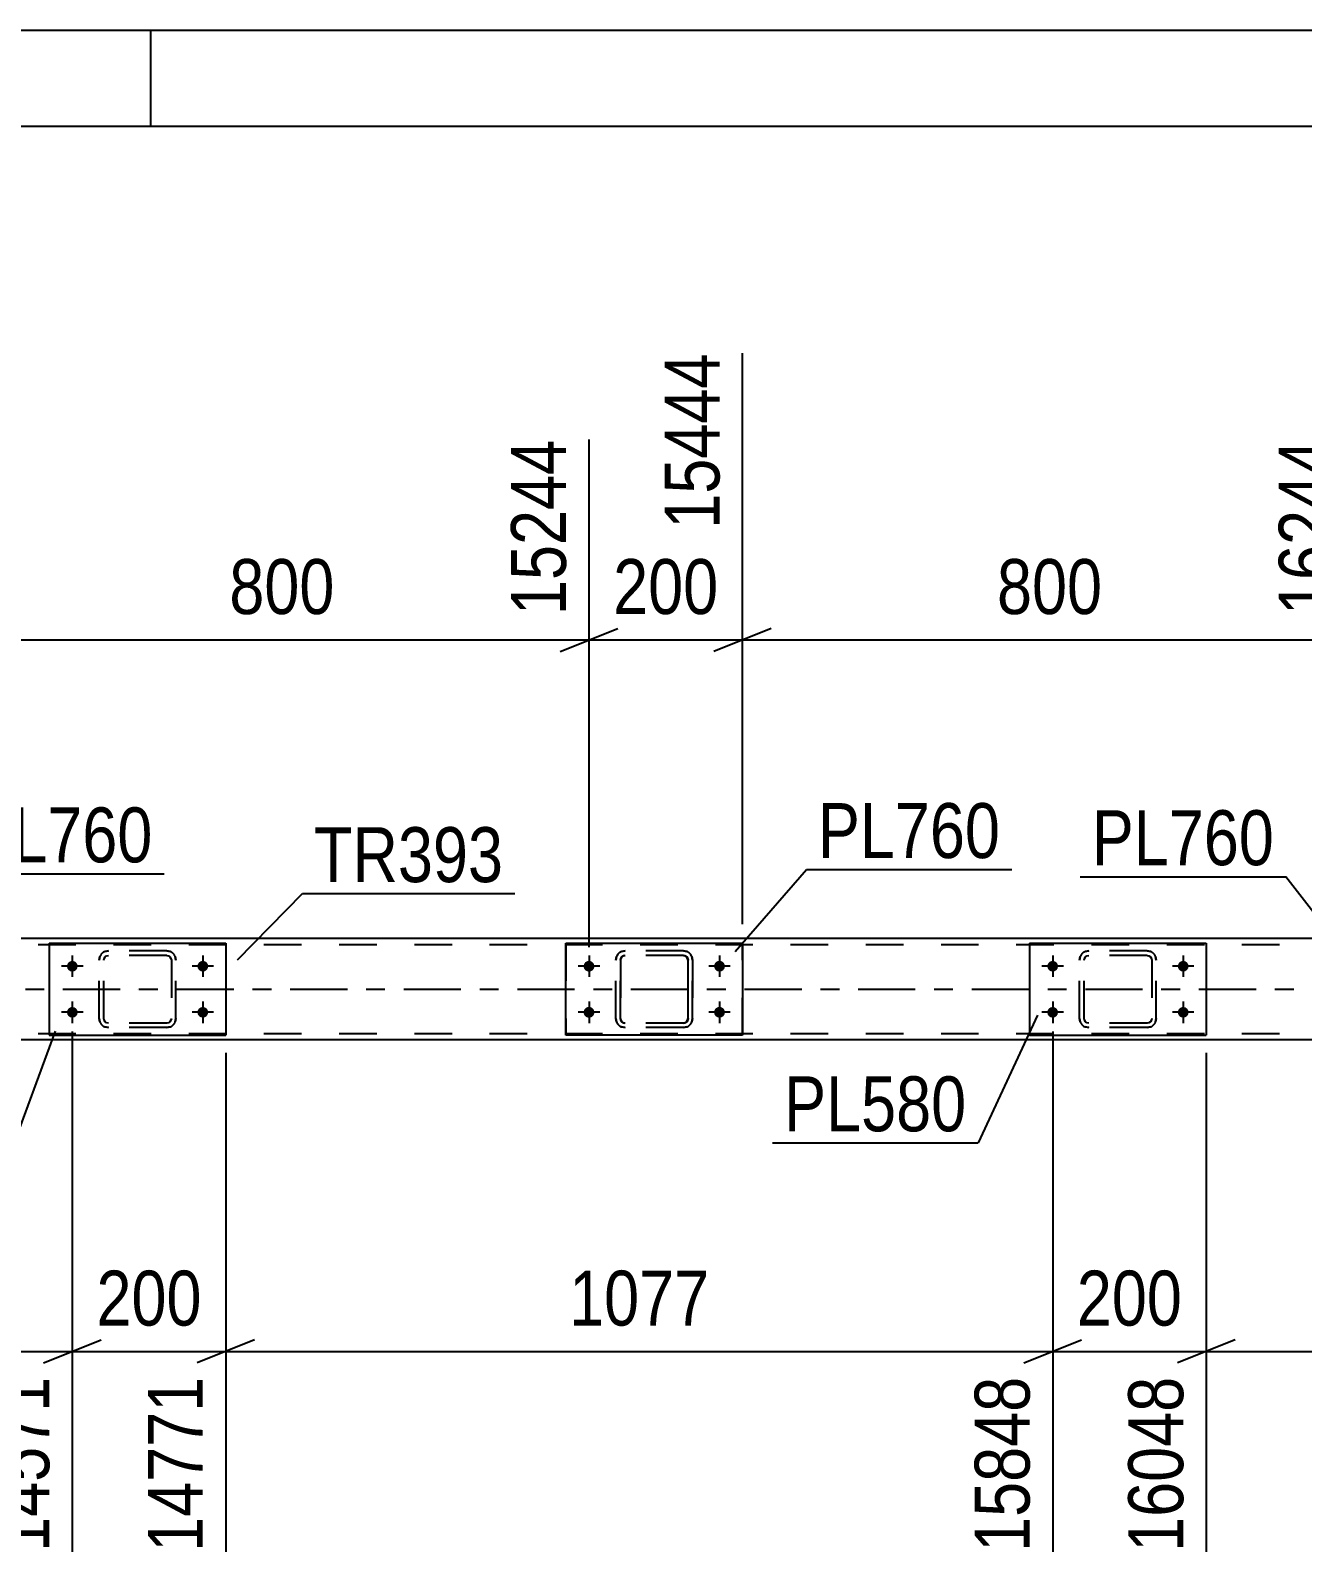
# Model space of a CAD drawing. Header units: millimetres. Extents: x -598 to 243, y -441 to 153.
# Drawn here: x 26.8 to 93, y 73.1 to 153 of the extents above; entities that cross this region are included whole.
import ezdxf

# ---------------------------------------------------------------- set-up
doc = ezdxf.new("R2010")
doc.units = ezdxf.units.MM
doc.linetypes.add('DXK_LINE_DOT2', pattern=[3.9198, 1.9599, -1.9599])
doc.linetypes.add('DXK_LINE_DOT3', pattern=[5.9187, 2.979, -0.9799, 0.9799, -0.9799])
doc.styles.add('Arial Narrow', font='ARIALN.TTF', dxfattribs={"height": 0.2})

# ---------------------------------------------------------------- blocks, each defined once
blk = doc.blocks.new('Unknown-318889849-1133')
at = {"color": 5, "linetype": 'Continuous'}
for p, q in [((243.023, 152.993), (-597.977, 152.993)), ((33.023, 147.993), (33.023, 152.993)), ((238.023, 147.993), (-592.977, 147.993))]:
    blk.add_line(p, q, dxfattribs=at)
blk = doc.blocks.new('Part-318889849-64098 - 64094')
at = {"color": 2, "linetype": 'Continuous'}
for p, q in [((101.455, 105.677), (-1.147, 105.677)), ((101.462, 100.397), (-1.147, 100.397))]:
    blk.add_line(p, q, dxfattribs=at)
at = {"color": 7, "linetype": 'DXK_LINE_DOT2'}
for p, q in [((162.392, 105.357), (-1.147, 105.357)), ((162.392, 100.717), (-1.147, 100.717))]:
    blk.add_line(p, q, dxfattribs=at)
at = {"color": 7, "linetype": 'DXK_LINE_DOT3'}
blk.add_line((-1.147, 103.037), (162.392, 103.037), dxfattribs=at)
blk = doc.blocks.new('Part-318889849-64197 - 64094')
at = {"color": 7, "linetype": 'DXK_LINE_DOT2'}
for p, q in [((30.333, 104.556), (30.369, 104.74)), ((30.369, 104.74), (30.333, 104.556)), ((30.573, 104.556), (30.591, 104.648)), ((30.591, 104.648), (30.643, 104.726)), ((30.629, 105), (30.813, 105.036)), ((30.813, 105.036), (30.629, 105)), ((30.643, 104.726), (30.721, 104.778)), ((30.721, 104.778), (30.813, 104.796)), ((33.853, 105.036), (30.813, 105.036)), ((33.853, 104.796), (30.813, 104.796)), ((33.853, 105.036), (34.036, 105)), ((34.036, 105), (33.853, 105.036)), ((33.853, 104.796), (33.945, 104.778)), ((33.945, 104.778), (34.022, 104.726)), ((34.022, 104.726), (34.074, 104.648)), ((34.074, 104.648), (34.093, 104.556)), ((34.296, 104.74), (34.333, 104.556)), ((34.333, 104.556), (34.296, 104.74)), ((30.333, 101.516), (30.333, 104.556)), ((30.573, 101.516), (30.573, 104.556)), ((34.093, 104.556), (34.093, 101.516)), ((34.333, 101.516), (34.333, 104.556)), ((30.369, 101.333), (30.333, 101.516)), ((30.333, 101.516), (30.369, 101.333)), ((30.591, 101.424), (30.573, 101.516)), ((34.093, 101.516), (34.074, 101.424)), ((34.333, 101.516), (34.296, 101.333)), ((34.296, 101.333), (34.333, 101.516)), ((30.643, 101.347), (30.591, 101.424)), ((30.813, 101.036), (30.629, 101.073)), ((30.629, 101.073), (30.813, 101.036)), ((30.721, 101.295), (30.643, 101.347)), ((30.813, 101.276), (30.721, 101.295)), ((33.853, 101.276), (30.813, 101.276)), ((33.853, 101.036), (30.813, 101.036)), ((33.945, 101.295), (33.853, 101.276)), ((34.036, 101.073), (33.853, 101.036)), ((33.853, 101.036), (34.036, 101.073)), ((34.022, 101.347), (33.945, 101.295)), ((34.074, 101.424), (34.022, 101.347))]:
    blk.add_line(p, q, dxfattribs=at)
at = {"color": 7, "linetype": 'DXK_LINE_DOT3'}
blk.add_line((32.333, 103.036), (32.333, 103.036), dxfattribs=at)
at = {"color": 7, "linetype": 'DXK_LINE_DOT2'}
for centre, start, end in [((30.813, 104.556), 112.5, 157.5), ((30.813, 104.556), 112.5, 157.5), ((33.853, 104.556), 22.5, 67.5), ((33.853, 104.556), 22.5, 67.5), ((30.813, 101.516), 202.5, 247.5), ((30.813, 101.516), 202.5, 247.5), ((33.853, 101.516), 292.5, 337.5), ((33.853, 101.516), 292.5, 337.5)]:
    blk.add_arc(centre, 0.48, start, end, dxfattribs=at)
blk = doc.blocks.new('Part-318889849-64198 - 64094')
at = {"color": 2, "linetype": 'Continuous'}
for p, q in [((27.733, 105.436), (27.733, 100.636)), ((27.733, 105.436), (36.933, 105.436)), ((36.933, 105.436), (36.933, 100.636)), ((27.733, 100.636), (36.933, 100.636))]:
    blk.add_line(p, q, dxfattribs=at)
blk = doc.blocks.new('Part-318889849-64199 - 64094')
at = {"color": 7, "linetype": 'DXK_LINE_DOT2'}
for p, q in [((81.413, 104.556), (81.45, 104.74)), ((81.45, 104.74), (81.413, 104.556)), ((81.653, 104.556), (81.671, 104.648)), ((81.671, 104.648), (81.723, 104.726)), ((81.709, 105), (81.893, 105.036)), ((81.893, 105.036), (81.709, 105)), ((81.723, 104.726), (81.801, 104.778)), ((81.801, 104.778), (81.893, 104.796)), ((84.933, 105.036), (81.893, 105.036)), ((84.933, 104.796), (81.893, 104.796)), ((84.933, 105.036), (85.117, 105)), ((85.117, 105), (84.933, 105.036)), ((84.933, 104.796), (85.025, 104.778)), ((85.025, 104.778), (85.103, 104.726)), ((85.103, 104.726), (85.155, 104.648)), ((85.155, 104.648), (85.173, 104.556)), ((85.377, 104.74), (85.413, 104.556)), ((85.413, 104.556), (85.377, 104.74)), ((81.413, 101.516), (81.413, 104.556)), ((81.653, 101.516), (81.653, 104.556)), ((85.173, 104.556), (85.173, 101.516)), ((85.413, 101.516), (85.413, 104.556)), ((81.45, 101.333), (81.413, 101.516)), ((81.413, 101.516), (81.45, 101.333)), ((81.671, 101.424), (81.653, 101.516)), ((85.173, 101.516), (85.155, 101.424)), ((85.413, 101.516), (85.377, 101.333)), ((85.377, 101.333), (85.413, 101.516)), ((81.723, 101.347), (81.671, 101.424)), ((81.893, 101.036), (81.709, 101.073)), ((81.709, 101.073), (81.893, 101.036)), ((81.801, 101.295), (81.723, 101.347)), ((81.893, 101.276), (81.801, 101.295)), ((84.933, 101.276), (81.893, 101.276)), ((84.933, 101.036), (81.893, 101.036)), ((85.025, 101.295), (84.933, 101.276)), ((85.117, 101.073), (84.933, 101.036)), ((84.933, 101.036), (85.117, 101.073)), ((85.103, 101.347), (85.025, 101.295)), ((85.155, 101.424), (85.103, 101.347))]:
    blk.add_line(p, q, dxfattribs=at)
at = {"color": 7, "linetype": 'DXK_LINE_DOT3'}
blk.add_line((83.413, 103.036), (83.413, 103.036), dxfattribs=at)
at = {"color": 7, "linetype": 'DXK_LINE_DOT2'}
for centre, start, end in [((81.893, 104.556), 112.5, 157.5), ((81.893, 104.556), 112.5, 157.5), ((84.933, 104.556), 22.5, 67.5), ((84.933, 104.556), 22.5, 67.5), ((81.893, 101.516), 202.5, 247.5), ((81.893, 101.516), 202.5, 247.5), ((84.933, 101.516), 292.5, 337.5), ((84.933, 101.516), 292.5, 337.5)]:
    blk.add_arc(centre, 0.48, start, end, dxfattribs=at)
blk = doc.blocks.new('Part-318889849-64200 - 64094')
at = {"color": 2, "linetype": 'Continuous'}
for p, q in [((78.813, 105.436), (78.813, 100.636)), ((78.813, 105.436), (88.013, 105.436)), ((88.013, 105.436), (88.013, 100.636)), ((78.813, 100.636), (88.013, 100.636))]:
    blk.add_line(p, q, dxfattribs=at)
blk = doc.blocks.new('Part-318889849-64236 - 64094')
at = {"color": 7, "linetype": 'DXK_LINE_DOT2'}
for p, q in [((57.249, 104.557), (57.286, 104.74)), ((57.29, 104.74), (57.254, 104.557)), ((57.507, 104.648), (57.489, 104.557)), ((57.494, 104.557), (57.512, 104.648)), ((57.559, 104.726), (57.507, 104.648)), ((57.512, 104.648), (57.564, 104.726)), ((57.545, 105), (57.729, 105.037)), ((57.545, 105), (57.55, 105)), ((57.734, 105.037), (57.55, 105)), ((57.637, 104.778), (57.559, 104.726)), ((57.564, 104.726), (57.642, 104.778)), ((57.729, 104.797), (57.637, 104.778)), ((57.642, 104.778), (57.734, 104.797)), ((60.774, 105.037), (57.729, 105.037)), ((60.774, 104.797), (57.729, 104.797)), ((60.769, 105.037), (60.953, 105)), ((60.861, 104.778), (60.769, 104.797)), ((60.957, 105), (60.774, 105.037)), ((60.774, 104.797), (60.865, 104.778)), ((60.861, 104.778), (60.865, 104.778)), ((60.939, 104.726), (60.861, 104.778)), ((60.865, 104.778), (60.943, 104.726)), ((60.991, 104.648), (60.939, 104.726)), ((60.943, 104.726), (60.995, 104.648)), ((61.009, 104.557), (60.991, 104.648)), ((60.995, 104.648), (61.014, 104.557)), ((61.212, 104.74), (61.249, 104.557)), ((61.254, 104.557), (61.217, 104.74)), ((57.249, 104.557), (57.254, 104.557)), ((57.249, 101.517), (57.249, 104.557)), ((57.254, 101.517), (57.254, 104.557)), ((57.494, 104.557), (57.489, 104.557)), ((57.489, 104.557), (57.489, 101.517)), ((57.494, 101.517), (57.494, 104.557)), ((61.014, 104.557), (61.009, 104.557)), ((61.009, 104.557), (61.009, 101.517)), ((61.014, 101.517), (61.014, 104.557)), ((61.254, 104.557), (61.249, 104.557)), ((61.249, 104.557), (61.249, 101.517)), ((61.254, 101.517), (61.254, 104.557)), ((57.254, 101.517), (57.249, 101.517)), ((57.286, 101.333), (57.249, 101.517)), ((57.254, 101.517), (57.29, 101.333)), ((57.489, 101.517), (57.494, 101.517)), ((57.489, 101.517), (57.507, 101.425)), ((57.512, 101.425), (57.494, 101.517)), ((60.991, 101.425), (61.009, 101.517)), ((61.014, 101.517), (60.995, 101.425)), ((61.009, 101.517), (61.014, 101.517)), ((61.249, 101.517), (61.212, 101.333)), ((61.217, 101.333), (61.254, 101.517)), ((61.249, 101.517), (61.254, 101.517)), ((57.507, 101.425), (57.559, 101.347)), ((57.564, 101.347), (57.512, 101.425)), ((57.545, 101.073), (57.55, 101.073)), ((57.729, 101.037), (57.545, 101.073)), ((57.55, 101.073), (57.734, 101.037)), ((57.559, 101.347), (57.637, 101.295)), ((57.642, 101.295), (57.564, 101.347)), ((57.637, 101.295), (57.729, 101.277)), ((57.734, 101.277), (57.642, 101.295)), ((60.774, 101.277), (57.729, 101.277)), ((60.774, 101.037), (57.729, 101.037)), ((60.769, 101.277), (60.861, 101.295)), ((60.953, 101.073), (60.769, 101.037)), ((60.865, 101.295), (60.774, 101.277)), ((60.774, 101.037), (60.957, 101.073)), ((60.861, 101.295), (60.939, 101.347)), ((60.861, 101.295), (60.865, 101.295)), ((60.943, 101.347), (60.865, 101.295)), ((60.939, 101.347), (60.991, 101.425)), ((60.995, 101.425), (60.943, 101.347))]:
    blk.add_line(p, q, dxfattribs=at)
at = {"color": 7, "linetype": 'DXK_LINE_DOT3'}
blk.add_line((59.257, 103.037), (59.246, 103.037), dxfattribs=at)
at = {"color": 7, "linetype": 'DXK_LINE_DOT2'}
for centre, start, end in [((57.729, 104.557), 112.5, 157.5), ((57.734, 104.557), 112.5, 157.5), ((60.769, 104.557), 22.5, 67.5), ((60.774, 104.557), 22.5, 67.5), ((57.729, 101.517), 202.5, 247.5), ((57.734, 101.517), 202.5, 247.5), ((60.769, 101.517), 292.5, 337.5), ((60.774, 101.517), 292.5, 337.5)]:
    blk.add_arc(centre, 0.48, start, end, dxfattribs=at)
blk = doc.blocks.new('Part-318889849-64237 - 64094')
at = {"color": 2, "linetype": 'Continuous'}
for p, q in [((54.654, 100.637), (54.654, 105.437)), ((54.654, 105.437), (54.654, 105.437)), ((54.654, 105.437), (63.854, 105.437)), ((63.854, 105.437), (63.854, 100.637)), ((54.654, 100.637), (54.654, 100.637)), ((63.854, 100.637), (54.654, 100.637))]:
    blk.add_line(p, q, dxfattribs=at)
at = {"color": 7, "linetype": 'DXK_LINE_DOT2'}
for p, q in [((54.654, 105.437), (54.654, 100.637)), ((54.654, 105.437), (54.654, 105.437)), ((63.854, 100.637), (63.854, 105.437)), ((54.654, 100.637), (54.654, 100.637))]:
    blk.add_line(p, q, dxfattribs=at)
blk = doc.blocks.new('Bolt-318889849-64289 - 64094')
at = {"linetype": 'Continuous'}
for points in [[(28.933, 103.956, -1), (28.933, 104.516, -1)], [(35.733, 103.956, -1), (35.733, 104.516, -1)], [(28.933, 101.556, -1), (28.933, 102.116, -1)], [(35.733, 101.556, -1), (35.733, 102.116, -1)]]:
    blk.add_hatch(color=1, dxfattribs=at).paths.add_polyline_path(points)
at = {"color": 1, "linetype": 'Continuous'}
for p, q in [((28.933, 104.796), (28.933, 103.676)), ((35.733, 104.796), (35.733, 103.676)), ((29.493, 104.236), (28.373, 104.236)), ((36.293, 104.236), (35.173, 104.236)), ((28.933, 102.396), (28.933, 101.276)), ((35.733, 102.396), (35.733, 101.276)), ((29.493, 101.836), (28.373, 101.836)), ((36.293, 101.836), (35.173, 101.836))]:
    blk.add_line(p, q, dxfattribs=at)
blk = doc.blocks.new('Bolt-318889849-64290 - 64094')
at = {"linetype": 'Continuous'}
for points in [[(80.013, 103.956, -1), (80.013, 104.516, -1)], [(86.813, 103.956, -1), (86.813, 104.516, -1)], [(80.013, 101.556, -1), (80.013, 102.116, -1)], [(86.813, 101.556, -1), (86.813, 102.116, -1)]]:
    blk.add_hatch(color=1, dxfattribs=at).paths.add_polyline_path(points)
at = {"color": 1, "linetype": 'Continuous'}
for p, q in [((80.013, 104.796), (80.013, 103.676)), ((86.813, 104.796), (86.813, 103.676)), ((80.573, 104.236), (79.453, 104.236)), ((87.373, 104.236), (86.253, 104.236)), ((80.013, 102.396), (80.013, 101.276)), ((86.813, 102.396), (86.813, 101.276)), ((80.573, 101.836), (79.453, 101.836)), ((87.373, 101.836), (86.253, 101.836))]:
    blk.add_line(p, q, dxfattribs=at)
blk = doc.blocks.new('Bolt-318889849-64305 - 64094')
at = {"linetype": 'Continuous'}
for points in [[(55.574, 104.237), (55.58, 104.295), (55.598, 104.35), (55.627, 104.401), (55.666, 104.445), (55.714, 104.479), (55.767, 104.503), (55.825, 104.515), (55.883, 104.515), (55.94, 104.503), (55.994, 104.479), (56.041, 104.445), (56.08, 104.401), (56.11, 104.35), (56.128, 104.295), (56.134, 104.237), (56.128, 104.178), (56.11, 104.123), (56.08, 104.072), (56.041, 104.028), (55.994, 103.994), (55.94, 103.97), (55.883, 103.958), (55.825, 103.958), (55.767, 103.97), (55.714, 103.994), (55.666, 104.028), (55.627, 104.072), (55.598, 104.123), (55.58, 104.178)], [(62.374, 104.237), (62.38, 104.295), (62.398, 104.35), (62.427, 104.401), (62.466, 104.445), (62.514, 104.479), (62.567, 104.503), (62.625, 104.515), (62.683, 104.515), (62.74, 104.503), (62.794, 104.479), (62.841, 104.445), (62.88, 104.401), (62.91, 104.35), (62.928, 104.295), (62.934, 104.237), (62.928, 104.178), (62.91, 104.123), (62.88, 104.072), (62.841, 104.028), (62.794, 103.994), (62.74, 103.97), (62.683, 103.958), (62.625, 103.958), (62.567, 103.97), (62.514, 103.994), (62.466, 104.028), (62.427, 104.072), (62.398, 104.123), (62.38, 104.178)], [(55.574, 101.837), (55.58, 101.895), (55.598, 101.95), (55.627, 102.001), (55.666, 102.045), (55.714, 102.079), (55.767, 102.103), (55.825, 102.115), (55.883, 102.115), (55.94, 102.103), (55.994, 102.079), (56.041, 102.045), (56.08, 102.001), (56.11, 101.95), (56.128, 101.895), (56.134, 101.837), (56.128, 101.778), (56.11, 101.723), (56.08, 101.672), (56.041, 101.628), (55.994, 101.594), (55.94, 101.57), (55.883, 101.558), (55.825, 101.558), (55.767, 101.57), (55.714, 101.594), (55.666, 101.628), (55.627, 101.672), (55.598, 101.723), (55.58, 101.778)], [(62.374, 101.837), (62.38, 101.895), (62.398, 101.95), (62.427, 102.001), (62.466, 102.045), (62.514, 102.079), (62.567, 102.103), (62.625, 102.115), (62.683, 102.115), (62.74, 102.103), (62.794, 102.079), (62.841, 102.045), (62.88, 102.001), (62.91, 101.95), (62.928, 101.895), (62.934, 101.837), (62.928, 101.778), (62.91, 101.723), (62.88, 101.672), (62.841, 101.628), (62.794, 101.594), (62.74, 101.57), (62.683, 101.558), (62.625, 101.558), (62.567, 101.57), (62.514, 101.594), (62.466, 101.628), (62.427, 101.672), (62.398, 101.723), (62.38, 101.778)]]:
    blk.add_hatch(color=1, dxfattribs=at).paths.add_polyline_path(points)
at = {"color": 1, "linetype": 'Continuous'}
for p, q in [((55.854, 104.797), (55.854, 103.677)), ((62.654, 104.797), (62.654, 103.677)), ((56.414, 104.237), (55.294, 104.237)), ((63.214, 104.237), (62.094, 104.237)), ((55.854, 102.397), (55.854, 101.277)), ((62.654, 102.397), (62.654, 101.277)), ((56.414, 101.837), (55.294, 101.837)), ((63.214, 101.837), (62.094, 101.837))]:
    blk.add_line(p, q, dxfattribs=at)
blk = doc.blocks.new('StraightDimension-318889849-66121 - 64094')
at = {"color": 7, "linetype": 'Continuous'}
for p, q in [((80.013, 100.836), (80.013, 73.719)), ((88.013, 99.717), (88.013, 73.719)), ((78.513, 83.56), (81.513, 84.76)), ((89.513, 84.76), (86.513, 83.56)), ((80.013, 84.16), (88.013, 84.16))]:
    blk.add_line(p, q, dxfattribs=at)
at = {"color": 0}
blk.add_wipeout([(87.355, 84.91), (87.355, 89.11), (80.671, 89.11), (80.671, 84.91)], dxfattribs=at)
at = {"color": 0, "linetype": 'Continuous'}
blk.add_wipeout([(87.413, 83.46), (83.213, 83.46), (83.213, 73.119), (87.413, 73.119)], dxfattribs=at)
at = {"color": 3, "style": 'Arial Narrow'}
blk.add_text('200', height=2.8633, dxfattribs=at).set_placement((81.271, 85.51))
at = {"color": 3, "linetype": 'Continuous', "style": 'Arial Narrow'}
blk.add_text('16048', height=2.8633, rotation=90.00021, dxfattribs=at).set_placement((86.813, 73.719))
blk = doc.blocks.new('StraightDimension-318889849-64818 - 64094')
at = {"color": 7, "linetype": 'Continuous'}
for p, q in [((63.854, 106.437), (63.854, 136.182)), ((95.854, 105.237), (95.854, 131.682)), ((65.354, 121.841), (62.354, 120.641)), ((94.354, 120.641), (97.354, 121.841)), ((63.854, 121.241), (95.854, 121.241))]:
    blk.add_line(p, q, dxfattribs=at)
at = {"color": 0}
blk.add_wipeout([(83.196, 121.991), (83.196, 126.191), (76.512, 126.191), (76.512, 121.991)], dxfattribs=at)
at = {"color": 3, "style": 'Arial Narrow'}
blk.add_text('800', height=2.8633, dxfattribs=at).set_placement((77.112, 122.591))
at = {"color": 0, "linetype": 'Continuous'}
blk.add_wipeout([(95.254, 132.282), (91.054, 132.282), (91.054, 121.941), (95.254, 121.941)], dxfattribs=at)
at = {"color": 3, "linetype": 'Continuous', "style": 'Arial Narrow'}
blk.add_text('16244', height=2.8633, rotation=90.00021, dxfattribs=at).set_placement((94.654, 122.541))
blk = doc.blocks.new('StraightDimension-318889849-64819 - 64094')
at = {"color": 7, "linetype": 'Continuous'}
for p, q in [((63.854, 106.437), (63.854, 136.182)), ((55.854, 105.237), (55.854, 131.682)), ((54.354, 120.641), (57.354, 121.841)), ((65.354, 121.841), (62.354, 120.641)), ((55.854, 121.241), (63.854, 121.241))]:
    blk.add_line(p, q, dxfattribs=at)
at = {"color": 0}
blk.add_wipeout([(63.196, 121.991), (63.196, 126.191), (56.512, 126.191), (56.512, 121.991)], dxfattribs=at)
at = {"color": 3, "style": 'Arial Narrow'}
blk.add_text('200', height=2.8633, dxfattribs=at).set_placement((57.112, 122.591))
at = {"color": 0, "linetype": 'Continuous'}
blk.add_wipeout([(63.254, 136.782), (59.054, 136.782), (59.054, 126.441), (63.254, 126.441)], dxfattribs=at)
at = {"color": 3, "linetype": 'Continuous', "style": 'Arial Narrow'}
blk.add_text('15444', height=2.8633, rotation=90.00021, dxfattribs=at).set_placement((62.654, 127.041))
blk = doc.blocks.new('StraightDimension-318889849-64820 - 64094')
at = {"color": 7, "linetype": 'Continuous'}
for p, q in [((23.859, 106.437), (23.859, 136.182)), ((55.854, 105.237), (55.854, 131.682)), ((25.359, 121.841), (22.359, 120.641)), ((54.354, 120.641), (57.354, 121.841)), ((23.859, 121.241), (55.854, 121.241))]:
    blk.add_line(p, q, dxfattribs=at)
at = {"color": 0}
blk.add_wipeout([(43.199, 121.991), (43.199, 126.191), (36.514, 126.191), (36.514, 121.991)], dxfattribs=at)
at = {"color": 3, "style": 'Arial Narrow'}
blk.add_text('800', height=2.8633, dxfattribs=at).set_placement((37.114, 122.591))
at = {"color": 0, "linetype": 'Continuous'}
blk.add_wipeout([(55.254, 132.282), (51.054, 132.282), (51.054, 121.941), (55.254, 121.941)], dxfattribs=at)
at = {"color": 3, "linetype": 'Continuous', "style": 'Arial Narrow'}
blk.add_text('15244', height=2.8633, rotation=90.00021, dxfattribs=at).set_placement((54.654, 122.541))
blk = doc.blocks.new('StraightDimension-318889849-66120 - 64094')
at = {"color": 7, "linetype": 'Continuous'}
for p, q in [((88.013, 99.717), (88.013, 73.719)), ((105.085, 94.221), (105.085, 73.719)), ((89.513, 84.76), (86.513, 83.56)), ((103.585, 83.56), (106.585, 84.76)), ((88.013, 84.16), (105.085, 84.16))]:
    blk.add_line(p, q, dxfattribs=at)
at = {"color": 0}
blk.add_wipeout([(99.891, 84.91), (99.891, 89.11), (93.207, 89.11), (93.207, 84.91)], dxfattribs=at)
at = {"color": 3, "style": 'Arial Narrow'}
blk.add_text('427', height=2.8633, dxfattribs=at).set_placement((93.807, 85.51))
at = {"color": 0, "linetype": 'Continuous'}
blk.add_wipeout([(104.485, 83.46), (100.285, 83.46), (100.285, 73.119), (104.485, 73.119)], dxfattribs=at)
at = {"color": 3, "linetype": 'Continuous', "style": 'Arial Narrow'}
blk.add_text('16474', height=2.8633, rotation=90.00021, dxfattribs=at).set_placement((103.885, 73.719))
blk = doc.blocks.new('StraightDimension-318889849-66122 - 64094')
at = {"color": 7, "linetype": 'Continuous'}
for p, q in [((80.013, 100.836), (80.013, 73.719)), ((36.933, 99.717), (36.933, 73.719)), ((38.433, 84.76), (35.433, 83.56)), ((78.513, 83.56), (81.513, 84.76)), ((36.933, 84.16), (80.013, 84.16))]:
    blk.add_line(p, q, dxfattribs=at)
at = {"color": 0}
blk.add_wipeout([(62.729, 84.91), (62.729, 89.11), (54.217, 89.11), (54.217, 84.91)], dxfattribs=at)
at = {"color": 3, "style": 'Arial Narrow'}
blk.add_text('1077', height=2.8633, dxfattribs=at).set_placement((54.817, 85.51))
at = {"color": 0, "linetype": 'Continuous'}
blk.add_wipeout([(79.413, 83.46), (75.213, 83.46), (75.213, 73.119), (79.413, 73.119)], dxfattribs=at)
at = {"color": 3, "linetype": 'Continuous', "style": 'Arial Narrow'}
blk.add_text('15848', height=2.8633, rotation=90.00021, dxfattribs=at).set_placement((78.813, 73.719))
blk = doc.blocks.new('StraightDimension-318889849-66123 - 64094')
at = {"color": 7, "linetype": 'Continuous'}
for p, q in [((28.933, 100.836), (28.933, 73.719)), ((36.933, 99.717), (36.933, 73.719)), ((27.433, 83.56), (30.433, 84.76)), ((38.433, 84.76), (35.433, 83.56)), ((28.933, 84.16), (36.933, 84.16))]:
    blk.add_line(p, q, dxfattribs=at)
at = {"color": 0}
blk.add_wipeout([(36.275, 84.91), (36.275, 89.11), (29.591, 89.11), (29.591, 84.91)], dxfattribs=at)
at = {"color": 0, "linetype": 'Continuous'}
blk.add_wipeout([(36.333, 83.46), (32.133, 83.46), (32.133, 73.119), (36.333, 73.119)], dxfattribs=at)
at = {"color": 3, "style": 'Arial Narrow'}
blk.add_text('200', height=2.8633, dxfattribs=at).set_placement((30.191, 85.51))
at = {"color": 3, "linetype": 'Continuous', "style": 'Arial Narrow'}
blk.add_text('14771', height=2.8633, rotation=90.00021, dxfattribs=at).set_placement((35.733, 73.719))
blk = doc.blocks.new('StraightDimension-318889849-66124 - 64094')
at = {"color": 7, "linetype": 'Continuous'}
for p, q in [((28.933, 100.836), (28.933, 73.719)), ((-65.228, 100.357), (-65.228, 73.719)), ((-63.728, 84.76), (-66.728, 83.56)), ((27.433, 83.56), (30.433, 84.76)), ((-65.228, 84.16), (28.933, 84.16))]:
    blk.add_line(p, q, dxfattribs=at)
at = {"color": 0}
blk.add_wipeout([(-13.892, 84.91), (-13.892, 89.11), (-22.404, 89.11), (-22.404, 84.91)], dxfattribs=at)
at = {"color": 3, "style": 'Arial Narrow'}
blk.add_text('2354', height=2.8633, dxfattribs=at).set_placement((-21.804, 85.51))
at = {"color": 0, "linetype": 'Continuous'}
blk.add_wipeout([(28.333, 83.46), (24.133, 83.46), (24.133, 73.119), (28.333, 73.119)], dxfattribs=at)
at = {"color": 3, "linetype": 'Continuous', "style": 'Arial Narrow'}
blk.add_text('14571', height=2.8633, rotation=90.00021, dxfattribs=at).set_placement((27.733, 73.719))
blk = doc.blocks.new('Mark-318889849-64594 - 64094')
at = {"color": 30, "linetype": 'Continuous'}
for p in [(81.452, 108.902), (95.468, 104.633)]:
    blk.add_line(p, (92.156, 108.902), dxfattribs=at)
at = {"color": 0}
blk.add_wipeout([(91.556, 109.502), (91.556, 112.502), (82.052, 112.502), (82.052, 109.502)], dxfattribs=at)
blk.add_wipeout([(91.556, 109.502), (91.556, 112.502), (82.052, 112.502), (82.052, 109.502)], dxfattribs=at)
at = {"color": 3, "style": 'Arial Narrow'}
blk.add_text('PL760', height=2.8633, dxfattribs=at).set_placement((82.052, 109.502))
blk = doc.blocks.new('Mark-318889849-64543 - 64094')
at = {"color": 30, "linetype": 'Continuous'}
for p in [(28.04, 100.845), (14.926, 94.293)]:
    blk.add_line(p, (25.63, 94.293), dxfattribs=at)
at = {"color": 0}
blk.add_wipeout([(25.03, 94.893), (25.03, 97.893), (15.526, 97.893), (15.526, 94.893)], dxfattribs=at)
blk.add_wipeout([(25.03, 94.893), (25.03, 97.893), (15.526, 97.893), (15.526, 94.893)], dxfattribs=at)
at = {"color": 3, "style": 'Arial Narrow'}
blk.add_text('PL580', height=2.8633, dxfattribs=at).set_placement((15.526, 94.893))
blk = doc.blocks.new('Mark-318889849-64546 - 64094')
at = {"color": 30, "linetype": 'Continuous'}
for p in [(79.226, 101.688), (65.42, 95.034)]:
    blk.add_line(p, (76.123, 95.034), dxfattribs=at)
at = {"color": 0}
blk.add_wipeout([(75.523, 95.634), (75.523, 98.634), (66.02, 98.634), (66.02, 95.634)], dxfattribs=at)
blk.add_wipeout([(75.523, 95.634), (75.523, 98.634), (66.02, 98.634), (66.02, 95.634)], dxfattribs=at)
at = {"color": 3, "style": 'Arial Narrow'}
blk.add_text('PL580', height=2.8633, dxfattribs=at).set_placement((66.02, 95.634))
blk = doc.blocks.new('Mark-318889849-64588 - 64094')
at = {"color": 30, "linetype": 'Continuous'}
for p, q in [((21.629, 104.793), (23.019, 109.05)), ((23.019, 109.05), (33.723, 109.05))]:
    blk.add_line(p, q, dxfattribs=at)
at = {"color": 0}
blk.add_wipeout([(33.123, 109.65), (33.123, 112.65), (23.619, 112.65), (23.619, 109.65)], dxfattribs=at)
blk.add_wipeout([(33.123, 109.65), (33.123, 112.65), (23.619, 112.65), (23.619, 109.65)], dxfattribs=at)
at = {"color": 3, "style": 'Arial Narrow'}
blk.add_text('PL760', height=2.8633, dxfattribs=at).set_placement((23.619, 109.65))
blk = doc.blocks.new('Mark-318889849-64591 - 64094')
at = {"color": 30, "linetype": 'Continuous'}
for p, q in [((63.467, 105.01), (67.181, 109.274)), ((67.181, 109.274), (77.885, 109.274))]:
    blk.add_line(p, q, dxfattribs=at)
at = {"color": 0}
blk.add_wipeout([(77.285, 109.874), (77.285, 112.874), (67.781, 112.874), (67.781, 109.874)], dxfattribs=at)
blk.add_wipeout([(77.285, 109.874), (77.285, 112.874), (67.781, 112.874), (67.781, 109.874)], dxfattribs=at)
at = {"color": 3, "style": 'Arial Narrow'}
blk.add_text('PL760', height=2.8633, dxfattribs=at).set_placement((67.781, 109.874))
blk = doc.blocks.new('Mark-318889849-64800 - 64094')
at = {"color": 30, "linetype": 'Continuous'}
for p, q in [((37.543, 104.579), (40.929, 108.02)), ((40.929, 108.02), (51.993, 108.02))]:
    blk.add_line(p, q, dxfattribs=at)
at = {"color": 0}
blk.add_wipeout([(51.393, 108.62), (51.393, 111.62), (41.529, 111.62), (41.529, 108.62)], dxfattribs=at)
blk.add_wipeout([(51.393, 108.62), (51.393, 111.62), (41.529, 111.62), (41.529, 108.62)], dxfattribs=at)
at = {"color": 3, "style": 'Arial Narrow'}
blk.add_text('TR393', height=2.8633, dxfattribs=at).set_placement((41.529, 108.62))

msp = doc.modelspace()

# ---------------------------------------------------------------- block references
for name in ['Unknown-318889849-1133', 'Part-318889849-64098 - 64094', 'Part-318889849-64198 - 64094', 'Part-318889849-64237 - 64094', 'Part-318889849-64200 - 64094', 'Bolt-318889849-64289 - 64094', 'Part-318889849-64197 - 64094', 'Bolt-318889849-64305 - 64094', 'Part-318889849-64236 - 64094', 'Bolt-318889849-64290 - 64094', 'Part-318889849-64199 - 64094']:
    msp.add_blockref(name, (0, 0))

# ---------------------------------------------------------------- next in the draw order: block references
for name in ['StraightDimension-318889849-64818 - 64094', 'StraightDimension-318889849-66121 - 64094']:
    msp.add_blockref(name, (0, 0))

# ---------------------------------------------------------------- next in the draw order: block references
for name in ['StraightDimension-318889849-64819 - 64094', 'Mark-318889849-64594 - 64094', 'StraightDimension-318889849-66122 - 64094', 'StraightDimension-318889849-66120 - 64094']:
    msp.add_blockref(name, (0, 0))

# ---------------------------------------------------------------- next in the draw order: block references
for name in ['StraightDimension-318889849-64820 - 64094', 'Mark-318889849-64591 - 64094', 'Mark-318889849-64546 - 64094', 'StraightDimension-318889849-66123 - 64094']:
    msp.add_blockref(name, (0, 0))

# ---------------------------------------------------------------- next in the draw order: block references
for name in ['Mark-318889849-64588 - 64094', 'Mark-318889849-64800 - 64094', 'StraightDimension-318889849-66124 - 64094']:
    msp.add_blockref(name, (0, 0))

# ---------------------------------------------------------------- next in the draw order: block references
msp.add_blockref('Mark-318889849-64543 - 64094', (0, 0))

doc.saveas('drawing.dxf')
